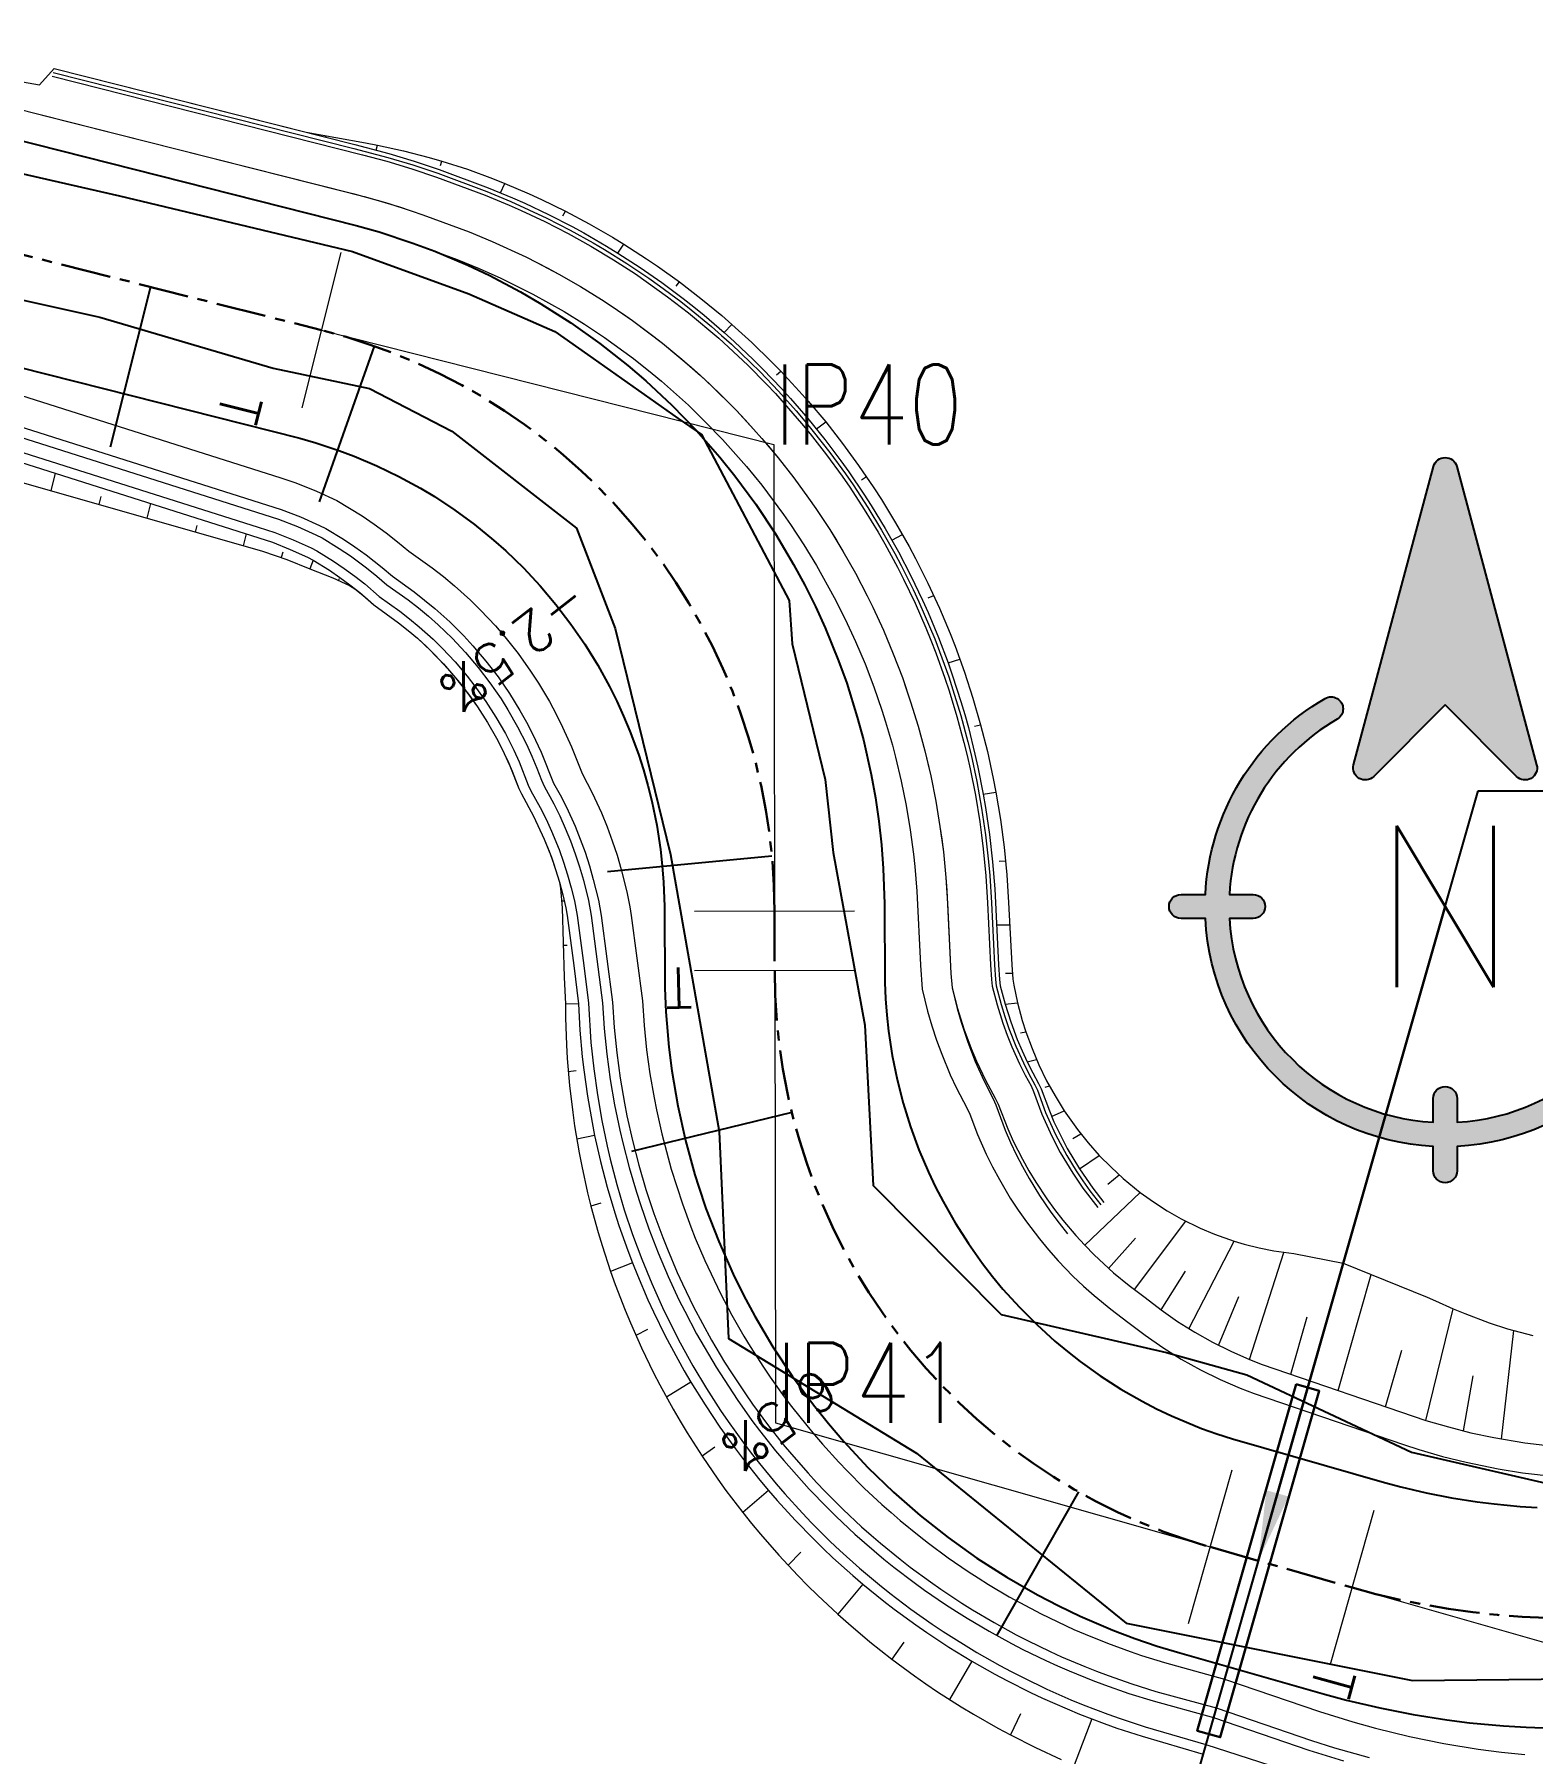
# Model space of a CAD drawing. Extents: x 337736 to 342003, y 3067251 to 3069533.
# Drawn here: x 339100.49 to 339137.93, y 3068322.93 to 3068365.88 of the extents above; entities that cross this region are included whole.
import ezdxf
from ezdxf.enums import TextEntityAlignment as Align

# ---------------------------------------------------------------- set-up
doc = ezdxf.new("R2010")
doc.units = 0
doc.header["$MEASUREMENT"] = 0
doc.linetypes.add('Center', pattern=[2, 1.25, -0.25, 0.25, -0.25])
for name, color, linetype, lineweight in [('BEC', 3, 'Continuous', 13), ('BES', 3, 'Continuous', 13), ('CFHatchLines', 4, 'Continuous', 0), ('Chainage', 7, 'Continuous', 25), ('Drain', 3, 'Continuous', 9), ('IP_Line', 150, 'Continuous', 9), ('LeftRoadExtreme', 7, 'Continuous', 13), ('PC_Callout', 6, 'Continuous', 30), ('PipeCulvert', 6, 'Continuous', 30), ('RC', 9, 'Center', 30), ('Retaining Wall', 140, 'Continuous', 9), ('RightRoadExtreme', 7, 'Continuous', 13), ('Road Width', 6, 'Continuous', 25), ('Shoulder', 30, 'Continuous', 15)]:
    doc.layers.add(name, color=color, linetype=linetype, lineweight=lineweight)
for name, color, linetype in [('IPName', 7, 'Continuous'), ('Match Chainage', 7, 'Continuous'), ('North', 7, 'Continuous'), ('RoadEdge', 51, 'Continuous'), ('Super-Elevation', 1, 'Continuous')]:
    doc.layers.add(name, color=color, linetype=linetype)
doc.styles.get("Standard").update_dxf_attribs({"font": 'simplex.shx'})
doc.dimstyles.new('Dimension_PC_Callout', dxfattribs={"dimtxt": 1.75, "dimasz": 1.75, "dimexe": 0.18, "dimexo": 0.0625, "dimgap": 0.875, "dimtad": 0, "dimdec": 4, "dimzin": 0, "dimdsep": 46, "dimtxsty": 'Standard', "dimcen": 0.09, "dimadec": 0, "dimazin": 0, "dimtfac": 1, "dimtdec": 4, "dimtofl": 0, "dimtmove": 0, "dimatfit": 3, "dimfxl": 1, "dimtolj": 1, "dimtzin": 0, "dimarcsym": 0})

# ---------------------------------------------------------------- blocks, each defined once
blk = doc.blocks.new('North')
at = {"layer": 'North'}
h = blk.add_hatch(color=0, dxfattribs=at)
h.dxf.hatch_style = 1
edge = h.paths.add_edge_path()
edge.add_line((0, 8.389), (-2.976, 5.413))
edge.add_arc((-3.329, 5.767), 0.5, 165, 315, ccw=False)
edge.add_line((-3.812, 5.896), (-0.483, 18.322))
edge.add_arc((0, 18.192), 0.5, 15, 165, ccw=False)
edge.add_line((0.483, 18.322), (3.812, 5.896))
edge.add_arc((3.329, 5.767), 0.5, -135, 15, ccw=False)
edge.add_line((2.976, 5.413), (0, 8.389))
edge = h.paths.add_edge_path()
edge.add_line((0.5, -8), (0.5, -8.986))
edge.add_arc((0, 0), 9, 273.18474, 356.81526)
edge.add_line((8.986, -0.5), (8, -0.5))
edge.add_arc((8, 0), 0.5, 90, 270, ccw=False)
edge.add_line((8, 0.5), (8.986, 0.5))
edge.add_arc((0, 0), 9, 3.18474, 60)
edge.add_arc((4.75, 8.227), 0.5, 60, 240, ccw=False)
edge.add_arc((0, 0), 10, 2.86598, 60, ccw=False)
edge.add_line((9.987, 0.5), (11, 0.5))
edge.add_arc((11, 0), 0.5, -90, 90, ccw=False)
edge.add_line((11, -0.5), (9.987, -0.5))
edge.add_arc((0, 0), 10, 272.86598, 357.13402, ccw=False)
edge.add_line((0.5, -9.987), (0.5, -11))
edge.add_arc((0, -11), 0.5, -180, 0, ccw=False)
edge.add_line((-0.5, -11), (-0.5, -9.987))
edge.add_arc((0, 0), 10, 182.86598, 267.13402, ccw=False)
edge.add_line((-9.987, -0.5), (-11, -0.5))
edge.add_arc((-11, 0), 0.5, 90, 270, ccw=False)
edge.add_line((-11, 0.5), (-9.987, 0.5))
edge.add_arc((0, 0), 10, 120, 177.13402, ccw=False)
edge.add_arc((-4.75, 8.227), 0.5, -60, 120, ccw=False)
edge.add_arc((0, 0), 9, 120, 176.81526)
edge.add_line((-8.986, 0.5), (-8, 0.5))
edge.add_arc((-8, 0), 0.5, -90, 90, ccw=False)
edge.add_line((-8, -0.5), (-8.986, -0.5))
edge.add_arc((0, 0), 9, 183.18474, 266.81526)
edge.add_line((-0.5, -8.986), (-0.5, -8))
edge.add_arc((0, -8), 0.5, 0, 180, ccw=False)
at = {"layer": 'North', "color": 0}
for points in [[(0, 8.389), (-2.976, 5.413, -0.767327), (-3.812, 5.896), (-0.483, 18.322, -0.767327), (0.483, 18.322), (3.812, 5.896, -0.767327), (2.976, 5.413)], [(0.5, -8), (0.5, -8.986, 0.382015), (8.986, -0.5), (8, -0.5, -1), (8, 0.5), (8.986, 0.5, 0.25311), (4.5, 7.794, -1), (5, 8.66, -0.25459), (9.987, 0.5), (11, 0.5, -1), (11, -0.5), (9.987, -0.5, -0.385206), (0.5, -9.987), (0.5, -11, -1), (-0.5, -11), (-0.5, -9.987, -0.385206), (-9.987, -0.5), (-11, -0.5, -1), (-11, 0.5), (-9.987, 0.5, -0.25459), (-5, 8.66, -1), (-4.5, 7.794, 0.25311), (-8.986, 0.5), (-8, 0.5, -1), (-8, -0.5), (-8.986, -0.5, 0.382015), (-0.5, -8.986), (-0.5, -8, -1)]]:
    blk.add_lwpolyline(points, format="xyb", close=True, dxfattribs=at)
blk.add_text('N', height=6.721, dxfattribs=at).set_placement((0, 0), align=Align.MIDDLE_CENTER)

msp = doc.modelspace()

# ---------------------------------------------------------------- linework, layer by layer
at = {"layer": 'BEC'}
for points in [[(339108.147, 3068360.428), (339107.167, 3068356.55)], [(339120.983, 3068343.975), (339116.983, 3068343.968)], [(339120.986, 3068342.491), (339116.986, 3068342.484)], [(339130.414, 3068330.013), (339129.316, 3068326.167)], [(339133.963, 3068328.999), (339132.865, 3068325.153)]]:
    msp.add_lwpolyline(points, dxfattribs=at)
at = {"layer": 'BES'}
for points in [[(339108.147, 3068360.428), (339107.167, 3068356.55)], [(339120.983, 3068343.975), (339116.983, 3068343.968)], [(339120.986, 3068342.491), (339116.986, 3068342.484)], [(339130.414, 3068330.013), (339129.316, 3068326.167)], [(339133.963, 3068328.999), (339132.865, 3068325.153)]]:
    msp.add_lwpolyline(points, dxfattribs=at)
at = {"layer": 'CFHatchLines'}
for p, q in [((339101.706, 3068364.84), (339101.706, 3068364.84)), ((339102.918, 3068364.534), (339102.918, 3068364.534)), ((339104.13, 3068364.228), (339104.13, 3068364.228)), ((339105.342, 3068363.922), (339105.342, 3068363.922)), ((339106.554, 3068363.615), (339106.554, 3068363.615)), ((339107.77, 3068363.328), (339107.775, 3068363.346)), ((339109.031, 3068362.988), (339109.063, 3068363.113)), ((339110.635, 3068362.605), (339110.672, 3068362.708)), ((339112.134, 3068361.919), (339112.241, 3068362.154)), ((339113.694, 3068361.344), (339113.758, 3068361.459)), ((339115.067, 3068360.414), (339115.217, 3068360.637)), ((339116.521, 3068359.586), (339116.607, 3068359.693)), ((339117.726, 3068358.431), (339117.917, 3068358.633)), ((339119.033, 3068357.37), (339119.139, 3068357.464)), ((339120.031, 3068356.02), (339120.262, 3068356.194)), ((339101.004, 3068354.914), (339100.893, 3068354.475)), ((339121.154, 3068354.751), (339121.278, 3068354.83)), ((339102.146, 3068354.334), (339102.095, 3068354.132)), ((339103.391, 3068354.158), (339103.298, 3068353.788)), ((339104.542, 3068353.612), (339104.5, 3068353.445)), ((339105.779, 3068353.401), (339105.703, 3068353.101)), ((339121.914, 3068353.244), (339122.18, 3068353.382)), ((339106.692, 3068352.942), (339106.652, 3068352.811)), ((339107.454, 3068352.744), (339107.367, 3068352.523)), ((339108.101, 3068352.277), (339108.084, 3068352.241)), ((339108.736, 3068351.832), (339108.736, 3068351.832)), ((339122.82, 3068351.8), (339122.961, 3068351.859)), ((339109.343, 3068351.362), (339109.343, 3068351.362)), ((339109.941, 3068350.89), (339109.941, 3068350.89)), ((339110.499, 3068350.37), (339110.499, 3068350.37)), ((339123.319, 3068350.176), (339123.613, 3068350.271)), ((339111.011, 3068349.806), (339111.011, 3068349.806)), ((339111.474, 3068349.201), (339111.474, 3068349.201)), ((339123.98, 3068348.593), (339124.133, 3068348.629)), ((339111.886, 3068348.559), (339111.886, 3068348.559)), ((339112.242, 3068347.885), (339112.242, 3068347.885)), ((339112.541, 3068347.184), (339112.541, 3068347.184)), ((339124.199, 3068346.899), (339124.516, 3068346.945)), ((339112.888, 3068346.491), (339112.888, 3068346.491)), ((339113.229, 3068345.772), (339113.229, 3068345.772)), ((339124.595, 3068345.219), (339124.757, 3068345.229)), ((339113.511, 3068345.015), (339113.511, 3068345.015)), ((339113.73, 3068344.223), (339113.665, 3068344.221)), ((339124.53, 3068343.631), (339124.86, 3068343.631)), ((339113.802, 3068343.113), (339113.704, 3068343.113)), ((339124.758, 3068342.425), (339124.926, 3068342.427)), ((339114.081, 3068341.661), (339113.756, 3068341.647)), ((339124.742, 3068341.653), (339125.055, 3068341.682)), ((339125.128, 3068340.936), (339125.265, 3068340.961)), ((339125.298, 3068340.207), (339125.531, 3068340.269)), ((339114.021, 3068339.982), (339113.828, 3068339.958)), ((339125.748, 3068339.573), (339125.851, 3068339.61)), ((339125.907, 3068338.846), (339126.222, 3068338.989)), ((339114.486, 3068338.369), (339114.041, 3068338.274)), ((339126.433, 3068338.294), (339126.639, 3068338.409)), ((339126.601, 3068337.539), (339127.098, 3068337.873)), ((339127.312, 3068337.158), (339127.594, 3068337.385)), ((339114.644, 3068336.683), (339114.394, 3068336.608)), ((339126.733, 3068335.628), (339128.123, 3068336.947)), ((339127.976, 3068334.52), (339129.261, 3068336.229)), ((339127.332, 3068335.048), (339128.006, 3068335.805)), ((339129.338, 3068333.542), (339130.471, 3068335.728)), ((339130.851, 3068332.773), (339131.713, 3068335.45)), ((339115.432, 3068335.187), (339114.887, 3068334.971)), ((339128.642, 3068334.015), (339129.251, 3068334.983)), ((339133.066, 3068332), (339133.894, 3068334.898)), ((339130.076, 3068333.127), (339130.583, 3068334.344)), ((339135.262, 3068331.252), (339135.938, 3068334.042)), ((339131.882, 3068332.406), (339132.292, 3068333.842)), ((339115.809, 3068333.521), (339115.517, 3068333.376)), ((339137.153, 3068330.787), (339137.459, 3068333.497)), ((339134.25, 3068331.595), (339134.655, 3068333.01)), ((339136.198, 3068330.991), (339136.442, 3068332.369)), ((339116.894, 3068332.204), (339116.281, 3068331.834)), ((339117.49, 3068330.584), (339117.173, 3068330.355)), ((339118.832, 3068329.503), (339118.189, 3068328.951)), ((339119.643, 3068327.958), (339119.323, 3068327.633)), ((339121.192, 3068327.16), (339120.566, 3068326.409)), ((339122.211, 3068325.716), (339121.912, 3068325.289)), ((339123.91, 3068325.239), (339123.352, 3068324.282)), ((339125.128, 3068323.925), (339124.876, 3068323.396)), ((339126.911, 3068323.796), (339126.473, 3068322.637))]:
    msp.add_line(p, q, dxfattribs=at)
at = {"layer": 'Chainage'}
msp.add_line((339131.071, 3068327.746), (339128.049, 3068317.169), dxfattribs=at)
at = {"layer": 'Drain'}
for points in [[(339091.883, 3068358.696), (339106.651, 3068354.01), (339107.137, 3068353.822), (339107.611, 3068353.61), (339107.766, 3068353.534), (339108.209, 3068353.265), (339108.496, 3068353.074), (339108.774, 3068352.875), (339109.175, 3068352.56), (339109.432, 3068352.34), (339109.975, 3068351.952), (339110.495, 3068351.536), (339110.866, 3068351.201), (339111.22, 3068350.848), (339111.446, 3068350.603), (339111.769, 3068350.221), (339112.073, 3068349.824), (339112.357, 3068349.413), (339112.62, 3068348.987), (339112.783, 3068348.697), (339112.936, 3068348.401), (339113.148, 3068347.948), (339113.461, 3068347.175), (339113.626, 3068346.877), (339113.782, 3068346.57), (339113.996, 3068346.098), (339114.127, 3068345.775), (339114.247, 3068345.445), (339114.356, 3068345.109), (339114.454, 3068344.768), (339114.58, 3068344.247), (339114.65, 3068343.864), (339114.931, 3068341.698), (339114.975, 3068341.064), (339115.04, 3068340.431), (339115.126, 3068339.802), (339115.233, 3068339.176), (339115.294, 3068338.865), (339115.432, 3068338.245), (339115.591, 3068337.631), (339115.77, 3068337.022), (339115.867, 3068336.72), (339115.969, 3068336.42), (339116.188, 3068335.825), (339116.304, 3068335.531), (339116.553, 3068334.948), (339116.684, 3068334.66), (339116.961, 3068334.09), (339117.411, 3068333.254), (339117.735, 3068332.71), (339117.903, 3068332.443), (339118.253, 3068331.916), (339118.434, 3068331.657), (339118.809, 3068331.148), (339119.201, 3068330.653), (339119.404, 3068330.41), (339119.82, 3068329.935), (339120.034, 3068329.703), (339120.251, 3068329.474), (339120.698, 3068329.028), (339121.159, 3068328.597), (339121.395, 3068328.388), (339121.634, 3068328.182), (339122.122, 3068327.783), (339122.371, 3068327.59), (339122.879, 3068327.217), (339123.137, 3068327.036), (339123.662, 3068326.688), (339123.929, 3068326.521), (339124.471, 3068326.2), (339125.023, 3068325.898), (339125.302, 3068325.754), (339125.868, 3068325.479), (339126.155, 3068325.349), (339126.733, 3068325.103), (339127.026, 3068324.988), (339127.32, 3068324.877), (339127.913, 3068324.671), (339128.513, 3068324.484), (339130.021, 3068324.071), (339132.401, 3068323.257), (339132.973, 3068323.076), (339133.84, 3068322.832)], [(339091.733, 3068358.115), (339106.079, 3068353.568), (339106.497, 3068353.43), (339106.954, 3068353.25), (339107.4, 3068353.048), (339107.546, 3068352.976), (339107.962, 3068352.719), (339108.23, 3068352.536), (339108.49, 3068352.346), (339108.742, 3068352.148), (339109.105, 3068351.837), (339109.615, 3068351.472), (339109.863, 3068351.28), (339110.104, 3068351.08), (339110.453, 3068350.765), (339110.677, 3068350.546), (339110.998, 3068350.203), (339111.302, 3068349.845), (339111.495, 3068349.598), (339111.768, 3068349.215), (339112.021, 3068348.819), (339112.255, 3068348.412), (339112.468, 3068347.993), (339112.598, 3068347.708), (339112.829, 3068347.125), (339112.893, 3068346.982), (339113.128, 3068346.56), (339113.274, 3068346.269), (339113.41, 3068345.972), (339113.596, 3068345.514), (339113.708, 3068345.201), (339113.809, 3068344.883), (339113.9, 3068344.559), (339113.98, 3068344.23), (339114.05, 3068343.863), (339114.215, 3068342.614), (339114.331, 3068341.672), (339114.394, 3068340.69), (339114.463, 3068340.038), (339114.554, 3068339.389), (339114.667, 3068338.742), (339114.8, 3068338.1), (339114.876, 3068337.78), (339115.041, 3068337.146), (339115.132, 3068336.83), (339115.228, 3068336.516), (339115.436, 3068335.894), (339115.665, 3068335.278), (339115.914, 3068334.671), (339116.046, 3068334.37), (339116.183, 3068334.072), (339116.472, 3068333.482), (339116.624, 3068333.191), (339116.942, 3068332.616), (339117.279, 3068332.052), (339117.635, 3068331.5), (339117.82, 3068331.228), (339118.203, 3068330.694), (339118.401, 3068330.432), (339118.604, 3068330.173), (339119.022, 3068329.666), (339119.237, 3068329.417), (339119.68, 3068328.931), (339119.907, 3068328.694), (339120.374, 3068328.231), (339120.613, 3068328.005), (339121.102, 3068327.565), (339121.606, 3068327.142), (339121.863, 3068326.937), (339122.387, 3068326.54), (339122.925, 3068326.16), (339123.198, 3068325.977), (339124.036, 3068325.455), (339124.609, 3068325.131), (339124.899, 3068324.976), (339125.192, 3068324.826), (339125.786, 3068324.54), (339126.388, 3068324.275), (339126.693, 3068324.15), (339127.308, 3068323.914), (339127.619, 3068323.805), (339128.245, 3068323.6), (339129.76, 3068323.157), (339131.902, 3068322.465)], [(339091.821, 3068358.454), (339106.587, 3068353.769), (339107.061, 3068353.584), (339107.523, 3068353.376), (339107.674, 3068353.302), (339108.106, 3068353.037), (339108.385, 3068352.85), (339108.788, 3068352.553), (339109.046, 3068352.346), (339109.296, 3068352.13), (339109.825, 3068351.752), (339110.082, 3068351.553), (339110.332, 3068351.346), (339110.575, 3068351.13), (339110.926, 3068350.792), (339111.259, 3068350.436), (339111.575, 3068350.064), (339111.871, 3068349.677), (339112.148, 3068349.276), (339112.321, 3068349.001), (339112.563, 3068348.578), (339112.784, 3068348.143), (339112.919, 3068347.848), (339113.044, 3068347.548), (339113.159, 3068347.244), (339113.225, 3068347.095), (339113.465, 3068346.656), (339113.613, 3068346.354), (339113.752, 3068346.045), (339113.881, 3068345.73), (339113.999, 3068345.409), (339114.107, 3068345.082), (339114.205, 3068344.749), (339114.33, 3068344.24), (339114.4, 3068343.864), (339114.681, 3068341.687), (339114.725, 3068341.045), (339114.791, 3068340.404), (339114.878, 3068339.767), (339114.987, 3068339.132), (339115.116, 3068338.502), (339115.188, 3068338.189), (339115.349, 3068337.567), (339115.53, 3068336.95), (339115.629, 3068336.644), (339115.84, 3068336.038), (339115.954, 3068335.737), (339116.072, 3068335.439), (339116.323, 3068334.848), (339116.594, 3068334.267), (339116.737, 3068333.979), (339117.036, 3068333.412), (339117.52, 3068332.581), (339118.045, 3068331.776), (339118.417, 3068331.254), (339118.609, 3068330.998), (339119.006, 3068330.496), (339119.211, 3068330.25), (339119.849, 3068329.534), (339120.294, 3068329.074), (339120.522, 3068328.85), (339120.989, 3068328.413), (339121.228, 3068328.201), (339121.716, 3068327.789), (339121.965, 3068327.589), (339122.473, 3068327.201), (339122.732, 3068327.014), (339123.258, 3068326.653), (339123.526, 3068326.479), (339123.796, 3068326.31), (339124.345, 3068325.984), (339124.904, 3068325.678), (339125.187, 3068325.532), (339125.761, 3068325.253), (339126.051, 3068325.122), (339126.343, 3068324.995), (339126.933, 3068324.756), (339127.232, 3068324.643), (339127.833, 3068324.434), (339128.441, 3068324.245), (339129.952, 3068323.83), (339132.333, 3068323.016), (339133.202, 3068322.748)], [(339091.918, 3068357.794), (339106.433, 3068353.189), (339106.878, 3068353.012), (339107.312, 3068352.814), (339107.454, 3068352.744), (339107.858, 3068352.491), (339108.119, 3068352.312), (339108.372, 3068352.126), (339108.617, 3068351.932), (339108.969, 3068351.627), (339109.587, 3068351.18), (339109.825, 3068350.989), (339110.056, 3068350.79), (339110.281, 3068350.584), (339110.605, 3068350.261), (339110.812, 3068350.037), (339111.107, 3068349.688), (339111.386, 3068349.325), (339111.561, 3068349.075), (339111.808, 3068348.69), (339112.035, 3068348.293), (339112.307, 3068347.747), (339112.429, 3068347.467), (339112.594, 3068347.041), (339112.657, 3068346.901), (339112.961, 3068346.351), (339113.229, 3068345.772), (339113.349, 3068345.474), (339113.46, 3068345.169), (339113.607, 3068344.702), (339113.692, 3068344.384), (339113.766, 3068344.06), (339113.8, 3068343.863), (339113.965, 3068342.613), (339114.081, 3068341.661), (339114.118, 3068340.998), (339114.177, 3068340.337), (339114.215, 3068340.007), (339114.307, 3068339.349), (339114.421, 3068338.694), (339114.486, 3068338.369), (339114.633, 3068337.72), (339114.801, 3068337.077), (339114.99, 3068336.44), (339115.093, 3068336.124), (339115.314, 3068335.497), (339115.432, 3068335.187), (339115.556, 3068334.878), (339115.818, 3068334.267), (339115.957, 3068333.965), (339116.25, 3068333.367), (339116.562, 3068332.78), (339116.726, 3068332.491), (339116.894, 3068332.204), (339117.245, 3068331.638), (339117.615, 3068331.085), (339118.003, 3068330.544), (339118.204, 3068330.279), (339118.618, 3068329.758), (339118.832, 3068329.503), (339119.05, 3068329.251), (339119.498, 3068328.759), (339119.963, 3068328.282), (339120.201, 3068328.05), (339120.443, 3068327.821), (339120.939, 3068327.376), (339121.192, 3068327.16), (339121.71, 3068326.74), (339121.973, 3068326.537), (339122.511, 3068326.143), (339122.785, 3068325.953), (339123.342, 3068325.587), (339123.91, 3068325.239), (339124.49, 3068324.911), (339124.784, 3068324.754), (339125.38, 3068324.455), (339125.682, 3068324.313), (339126.292, 3068324.044), (339126.601, 3068323.917), (339127.224, 3068323.679), (339127.538, 3068323.568), (339128.172, 3068323.361), (339129.691, 3068322.917)]]:
    msp.add_lwpolyline(points, dxfattribs=at)
at = {"layer": 'IP_Line'}
for points in [[(339107.657, 3068358.489), (339118.964, 3068355.633), (339118.983, 3068343.971)], [(339118.986, 3068342.488), (339119.005, 3068331.193), (339129.865, 3068328.09)], [(339133.414, 3068327.076), (339138.258, 3068325.692), (339143.18, 3068326.768)]]:
    msp.add_lwpolyline(points, dxfattribs=at)
at = {"layer": 'LeftRoadExtreme'}
msp.add_lwpolyline([(339093.487, 3068365.877), (339100.617, 3068364.614), (339100.979, 3068365.024), (339107.281, 3068363.434), (339108.762, 3068363.171), (339109.063, 3068363.113), (339109.71, 3068362.967), (339110.352, 3068362.8), (339110.672, 3068362.708), (339111.306, 3068362.509), (339111.931, 3068362.278), (339112.241, 3068362.154), (339112.854, 3068361.891), (339113.158, 3068361.752), (339113.758, 3068361.459), (339114.35, 3068361.145), (339114.931, 3068360.811), (339115.217, 3068360.637), (339115.782, 3068360.273), (339116.06, 3068360.085), (339116.607, 3068359.693), (339117.141, 3068359.283), (339117.662, 3068358.854), (339118.169, 3068358.408), (339118.417, 3068358.178), (339118.902, 3068357.707), (339119.139, 3068357.464), (339119.6, 3068356.968), (339119.825, 3068356.714), (339120.262, 3068356.194), (339120.682, 3068355.659), (339121.084, 3068355.11), (339121.468, 3068354.547), (339121.653, 3068354.26), (339122.009, 3068353.678), (339122.346, 3068353.083), (339122.507, 3068352.781), (339122.815, 3068352.169), (339123.102, 3068351.546), (339123.368, 3068350.913), (339123.493, 3068350.593), (339123.728, 3068349.947), (339123.942, 3068349.292), (339124.133, 3068348.629), (339124.303, 3068347.96), (339124.45, 3068347.285), (339124.516, 3068346.945), (339124.629, 3068346.262), (339124.72, 3068345.574), (339124.788, 3068344.884), (339124.833, 3068344.19), (339124.912, 3068342.632), (339124.941, 3068342.277), (339124.959, 3068342.127), (339125.055, 3068341.682), (339125.174, 3068341.246), (339125.265, 3068340.961), (339125.418, 3068340.542), (339125.591, 3068340.134), (339125.783, 3068339.739), (339125.994, 3068339.357), (339126.222, 3068338.989), (339126.383, 3068338.752), (339126.552, 3068338.521), (339126.817, 3068338.189), (339127.098, 3068337.873), (339127.391, 3068337.575), (339127.697, 3068337.294), (339128.123, 3068336.947), (339128.454, 3068336.709), (339128.795, 3068336.49), (339129.143, 3068336.291), (339129.618, 3068336.055), (339129.981, 3068335.902), (339130.471, 3068335.728), (339130.718, 3068335.655), (339131.09, 3068335.561), (339131.463, 3068335.488), (339131.963, 3068335.42), (339133.196, 3068335.183), (339135.292, 3068334.329), (339135.502, 3068334.241), (339135.938, 3068334.042), (339136.234, 3068333.919), (339136.838, 3068333.693), (339137.303, 3068333.543), (339137.934, 3068333.37)], dxfattribs=at)
at = {"layer": 'Match Chainage'}
msp.add_line((339135.741, 3068344.091), (339124.972, 3068306.4), dxfattribs=at)
at = {"layer": 'PipeCulvert'}
msp.add_lwpolyline([(339132.018, 3068332.155), (339132.595, 3068331.99), (339130.123, 3068323.336), (339129.546, 3068323.501), (339132.018, 3068332.155)], dxfattribs=at)
at = {"layer": 'RC', "linetype": 'Center'}
msp.add_lwpolyline([(339093.41, 3068362.088), (339107.657, 3068358.489), (339107.657, 3068358.489, -0.342997), (339118.983, 3068343.971), (339118.983, 3068343.971), (339118.986, 3068342.488), (339118.986, 3068342.488, 0.334392), (339129.865, 3068328.09), (339129.865, 3068328.09), (339133.414, 3068327.076), (339133.414, 3068327.076, 0.124014), (339143.18, 3068326.768), (339143.18, 3068326.768), (339148.619, 3068327.957), (339148.619, 3068327.957, -0.199805), (339159.962, 3068325.902), (339159.962, 3068325.902), (339160.662, 3068325.451), (339160.662, 3068325.451, 0.596997), (339183.801, 3068338.177)], format="xyb", dxfattribs=at)
at = {"layer": 'Retaining Wall'}
for points in [[(339100.954, 3068364.927), (339108.468, 3068363.029), (339109.32, 3068362.805), (339109.946, 3068362.617), (339110.564, 3068362.408), (339111.789, 3068361.95), (339112.395, 3068361.701), (339113.288, 3068361.289), (339113.872, 3068360.989), (339114.447, 3068360.67), (339114.731, 3068360.503), (339115.29, 3068360.154), (339115.838, 3068359.787), (339116.107, 3068359.597), (339116.637, 3068359.202), (339116.897, 3068358.997), (339117.407, 3068358.576), (339117.657, 3068358.358), (339117.903, 3068358.137), (339118.385, 3068357.681), (339118.621, 3068357.447), (339119.08, 3068356.967), (339119.524, 3068356.471), (339119.739, 3068356.217), (339119.951, 3068355.96), (339120.361, 3068355.435), (339120.755, 3068354.895), (339120.945, 3068354.62), (339121.311, 3068354.061), (339121.659, 3068353.489), (339121.988, 3068352.905), (339122.145, 3068352.608), (339122.445, 3068352.007), (339122.587, 3068351.703), (339122.725, 3068351.396), (339122.985, 3068350.775), (339123.224, 3068350.145), (339123.335, 3068349.827), (339123.442, 3068349.507), (339123.639, 3068348.861), (339123.814, 3068348.208), (339123.894, 3068347.879), (339124.037, 3068347.217), (339124.1, 3068346.884), (339124.158, 3068346.55), (339124.257, 3068345.879), (339124.333, 3068345.203), (339124.363, 3068344.864), (339124.405, 3068344.185), (339124.478, 3068342.631), (339124.505, 3068342.265), (339124.522, 3068342.108), (339124.642, 3068341.644), (339124.735, 3068341.34), (339124.837, 3068341.042), (339125.009, 3068340.605), (339125.201, 3068340.181), (339125.34, 3068339.907), (339125.488, 3068339.639), (339125.55, 3068339.503), (339125.758, 3068338.943), (339126.003, 3068338.397), (339126.284, 3068337.867), (339126.518, 3068337.483), (339126.685, 3068337.233), (339126.86, 3068336.989), (339127.138, 3068336.634)], [(339100.979, 3068365.024), (339108.493, 3068363.126), (339109.347, 3068362.902), (339109.976, 3068362.712), (339110.598, 3068362.502), (339111.829, 3068362.042), (339112.437, 3068361.791), (339112.739, 3068361.658), (339113.335, 3068361.377), (339113.923, 3068361.076), (339114.213, 3068360.918), (339114.785, 3068360.587), (339115.067, 3068360.414), (339115.624, 3068360.054), (339116.168, 3068359.676), (339116.701, 3068359.279), (339116.962, 3068359.073), (339117.22, 3068358.864), (339117.726, 3068358.431), (339117.973, 3068358.208), (339118.458, 3068357.75), (339118.694, 3068357.515), (339119.156, 3068357.032), (339119.381, 3068356.785), (339119.818, 3068356.279), (339120.239, 3068355.758), (339120.643, 3068355.223), (339120.838, 3068354.95), (339121.216, 3068354.394), (339121.397, 3068354.111), (339121.747, 3068353.536), (339121.914, 3068353.244), (339122.077, 3068352.949), (339122.388, 3068352.351), (339122.68, 3068351.742), (339122.818, 3068351.433), (339123.079, 3068350.809), (339123.319, 3068350.176), (339123.431, 3068349.856), (339123.64, 3068349.211), (339123.736, 3068348.885), (339123.827, 3068348.558), (339123.992, 3068347.899), (339124.067, 3068347.567), (339124.199, 3068346.899), (339124.257, 3068346.563), (339124.356, 3068345.888), (339124.433, 3068345.209), (339124.487, 3068344.528), (339124.578, 3068342.631), (339124.605, 3068342.268), (339124.622, 3068342.112), (339124.742, 3068341.653), (339124.884, 3068341.205), (339125.047, 3068340.768), (339125.168, 3068340.485), (339125.298, 3068340.207), (339125.436, 3068339.936), (339125.582, 3068339.671), (339125.645, 3068339.536), (339125.85, 3068338.982), (339125.966, 3068338.71), (339126.092, 3068338.442), (339126.297, 3068338.048), (339126.601, 3068337.539), (339126.939, 3068337.05), (339127.214, 3068336.699)], [(339100.979, 3068365.024), (339108.493, 3068363.126), (339109.347, 3068362.902), (339109.976, 3068362.712), (339110.598, 3068362.502), (339111.829, 3068362.042), (339112.437, 3068361.791), (339112.739, 3068361.658), (339113.335, 3068361.377), (339113.923, 3068361.076), (339114.213, 3068360.918), (339114.785, 3068360.587), (339115.067, 3068360.414), (339115.624, 3068360.054), (339116.168, 3068359.676), (339116.701, 3068359.279), (339116.962, 3068359.073), (339117.22, 3068358.864), (339117.726, 3068358.431), (339117.973, 3068358.208), (339118.458, 3068357.75), (339118.694, 3068357.515), (339119.156, 3068357.032), (339119.381, 3068356.785), (339119.818, 3068356.279), (339120.239, 3068355.758), (339120.643, 3068355.223), (339120.838, 3068354.95), (339121.216, 3068354.394), (339121.397, 3068354.111), (339121.747, 3068353.536), (339121.914, 3068353.244), (339122.077, 3068352.949), (339122.388, 3068352.351), (339122.68, 3068351.742), (339122.818, 3068351.433), (339123.079, 3068350.809), (339123.319, 3068350.176), (339123.431, 3068349.856), (339123.64, 3068349.211), (339123.736, 3068348.885), (339123.827, 3068348.558), (339123.992, 3068347.899), (339124.067, 3068347.567), (339124.199, 3068346.899), (339124.257, 3068346.563), (339124.356, 3068345.888), (339124.433, 3068345.209), (339124.487, 3068344.528), (339124.578, 3068342.631), (339124.605, 3068342.268), (339124.622, 3068342.112), (339124.742, 3068341.653), (339124.884, 3068341.205), (339125.047, 3068340.768), (339125.168, 3068340.485), (339125.298, 3068340.207), (339125.436, 3068339.936), (339125.582, 3068339.671), (339125.645, 3068339.536), (339125.85, 3068338.982), (339125.966, 3068338.71), (339126.092, 3068338.442), (339126.297, 3068338.048), (339126.601, 3068337.539), (339126.939, 3068337.05), (339127.214, 3068336.699)], [(339100.93, 3068364.83), (339108.686, 3068362.871), (339109.293, 3068362.709), (339109.915, 3068362.522), (339110.531, 3068362.314), (339111.749, 3068361.858), (339112.352, 3068361.61), (339112.65, 3068361.479), (339113.241, 3068361.201), (339113.822, 3068360.903), (339114.109, 3068360.746), (339114.394, 3068360.585), (339114.956, 3068360.248), (339115.507, 3068359.892), (339115.778, 3068359.707), (339116.311, 3068359.323), (339116.832, 3068358.922), (339117.588, 3068358.286), (339118.075, 3068357.841), (339118.313, 3068357.612), (339118.778, 3068357.142), (339119.004, 3068356.902), (339119.227, 3068356.657), (339119.66, 3068356.156), (339119.871, 3068355.9), (339120.28, 3068355.377), (339120.671, 3068354.84), (339120.86, 3068354.567), (339121.225, 3068354.01), (339121.571, 3068353.441), (339121.737, 3068353.152), (339122.055, 3068352.565), (339122.206, 3068352.268), (339122.495, 3068351.665), (339122.764, 3068351.052), (339122.89, 3068350.741), (339123.012, 3068350.429), (339123.24, 3068349.798), (339123.346, 3068349.48), (339123.542, 3068348.837), (339123.717, 3068348.187), (339123.796, 3068347.86), (339123.87, 3068347.531), (339124.001, 3068346.87), (339124.111, 3068346.204), (339124.157, 3068345.869), (339124.198, 3068345.533), (339124.263, 3068344.86), (339124.305, 3068344.184), (339124.378, 3068342.631), (339124.405, 3068342.263), (339124.422, 3068342.104), (339124.542, 3068341.634), (339124.686, 3068341.176), (339124.794, 3068340.877), (339124.911, 3068340.584), (339125.104, 3068340.156), (339125.244, 3068339.878), (339125.393, 3068339.607), (339125.456, 3068339.469), (339125.666, 3068338.903), (339125.914, 3068338.351), (339126.124, 3068337.948), (339126.275, 3068337.685), (339126.435, 3068337.427), (339126.691, 3068337.051), (339127.062, 3068336.569)], [(339100.685, 3068363.86), (339108.441, 3068361.901), (339109.02, 3068361.747), (339109.611, 3068361.569), (339110.195, 3068361.372), (339111.351, 3068360.941), (339111.924, 3068360.707), (339112.768, 3068360.319), (339113.045, 3068360.181), (339113.593, 3068359.89), (339114.132, 3068359.58), (339114.66, 3068359.252), (339114.921, 3068359.082), (339115.433, 3068358.727), (339116.18, 3068358.163), (339116.9, 3068357.56), (339117.133, 3068357.352), (339117.589, 3068356.922), (339118.031, 3068356.477), (339118.247, 3068356.248), (339118.667, 3068355.781), (339118.871, 3068355.541), (339119.072, 3068355.299), (339119.461, 3068354.803), (339119.834, 3068354.294), (339120.014, 3068354.034), (339120.361, 3068353.506), (339120.528, 3068353.238), (339120.849, 3068352.692), (339121.003, 3068352.415), (339121.297, 3068351.852), (339121.437, 3068351.567), (339121.703, 3068350.99), (339121.949, 3068350.403), (339122.177, 3068349.808), (339122.283, 3068349.507), (339122.384, 3068349.205), (339122.572, 3068348.594), (339122.739, 3068347.977), (339122.815, 3068347.666), (339122.886, 3068347.354), (339123.012, 3068346.725), (339123.117, 3068346.092), (339123.161, 3068345.774), (339123.201, 3068345.455), (339123.264, 3068344.815), (339123.305, 3068344.172), (339123.39, 3068342.413), (339123.423, 3068342.061), (339123.547, 3068341.542), (339123.644, 3068341.202), (339123.809, 3068340.702), (339123.999, 3068340.216), (339124.211, 3068339.743), (339124.446, 3068339.287), (339124.514, 3068339.133), (339124.626, 3068338.817), (339124.749, 3068338.505), (339124.882, 3068338.196), (339125.025, 3068337.892), (339125.179, 3068337.593), (339125.342, 3068337.299), (339125.606, 3068336.869), (339125.891, 3068336.451), (339126.093, 3068336.181), (339126.303, 3068335.917)]]:
    msp.add_lwpolyline(points, dxfattribs=at)
at = {"layer": 'RightRoadExtreme'}
msp.add_lwpolyline([(339091.488, 3068357.164), (339106.184, 3068352.963), (339106.506, 3068352.862), (339106.797, 3068352.758), (339107.367, 3068352.523), (339107.942, 3068352.302), (339108.364, 3068352.111), (339108.495, 3068352.03), (339108.736, 3068351.832), (339108.969, 3068351.627), (339109.587, 3068351.18), (339109.825, 3068350.989), (339110.056, 3068350.79), (339110.391, 3068350.478), (339110.709, 3068350.15), (339111.011, 3068349.806), (339111.295, 3068349.447), (339111.561, 3068349.075), (339111.808, 3068348.69), (339112.035, 3068348.293), (339112.175, 3068348.022), (339112.369, 3068347.608), (339112.594, 3068347.041), (339112.657, 3068346.901), (339112.961, 3068346.351), (339113.229, 3068345.772), (339113.406, 3068345.322), (339113.511, 3068345.015), (339113.607, 3068344.702), (339113.637, 3068344.542), (339113.675, 3068344.059), (339113.726, 3068342.322), (339113.756, 3068341.647), (339113.759, 3068341.31), (339113.782, 3068340.634), (339113.802, 3068340.296), (339113.859, 3068339.62), (339113.939, 3068338.946), (339113.987, 3068338.61), (339114.1, 3068337.939), (339114.165, 3068337.605), (339114.312, 3068336.939), (339114.394, 3068336.608), (339114.575, 3068335.949), (339114.673, 3068335.622), (339114.887, 3068334.971), (339115.002, 3068334.649), (339115.249, 3068334.008), (339115.38, 3068333.691), (339115.659, 3068333.063), (339115.96, 3068332.443), (339116.118, 3068332.137), (339116.449, 3068331.532), (339116.622, 3068331.234), (339116.801, 3068330.938), (339117.173, 3068330.355), (339117.565, 3068329.784), (339117.768, 3068329.503), (339118.189, 3068328.951), (339118.407, 3068328.68), (339118.629, 3068328.413), (339119.087, 3068327.889), (339119.563, 3068327.38), (339119.807, 3068327.131), (339120.056, 3068326.886), (339120.566, 3068326.409), (339120.828, 3068326.176), (339121.362, 3068325.724), (339121.912, 3068325.289), (339122.478, 3068324.872), (339122.766, 3068324.671), (339123.057, 3068324.474), (339123.65, 3068324.095), (339123.952, 3068323.913), (339124.565, 3068323.563), (339124.876, 3068323.396), (339125.506, 3068323.077), (339126.148, 3068322.778)], dxfattribs=at)
at = {"layer": 'Road Width'}
for points in [[(339093.723, 3068364.846), (339108.531, 3068361.104), (339109.1, 3068360.942), (339109.943, 3068360.665), (339110.497, 3068360.458), (339111.314, 3068360.111), (339111.849, 3068359.858), (339112.634, 3068359.445), (339113.146, 3068359.148), (339113.894, 3068358.671), (339114.618, 3068358.157), (339115.315, 3068357.608), (339115.764, 3068357.223), (339116.413, 3068356.618), (339117.031, 3068355.98), (339117.616, 3068355.313), (339117.987, 3068354.853), (339118.515, 3068354.139), (339119.006, 3068353.4), (339119.46, 3068352.638), (339119.741, 3068352.117), (339120.004, 3068351.587), (339120.25, 3068351.049), (339120.585, 3068350.227), (339120.785, 3068349.67), (339121.05, 3068348.824), (339121.203, 3068348.252), (339121.397, 3068347.386), (339121.502, 3068346.804), (339121.587, 3068346.218), (339121.653, 3068345.63), (339121.7, 3068345.041), (339121.732, 3068344.154), (339121.74, 3068342.193), (339121.757, 3068341.785), (339121.788, 3068341.378), (339121.833, 3068340.972), (339121.925, 3068340.367), (339122.048, 3068339.767), (339122.2, 3068339.174), (339122.381, 3068338.589), (339122.592, 3068338.014), (339122.831, 3068337.45), (339123.006, 3068337.081), (339123.193, 3068336.718), (339123.496, 3068336.186), (339123.826, 3068335.669), (339124.18, 3068335.17), (339124.43, 3068334.847), (339124.691, 3068334.533), (339125.102, 3068334.079), (339125.534, 3068333.645), (339125.988, 3068333.234), (339126.302, 3068332.973), (339126.624, 3068332.722), (339127.122, 3068332.366), (339127.638, 3068332.036), (339128.17, 3068331.732), (339128.532, 3068331.544), (339128.901, 3068331.368), (339129.275, 3068331.205), (339129.655, 3068331.054), (339130.039, 3068330.916), (339130.428, 3068330.791), (339134.222, 3068329.705), (339134.638, 3068329.593), (339135.268, 3068329.445), (339135.902, 3068329.32), (339136.541, 3068329.22), (339136.969, 3068329.166), (339137.613, 3068329.105), (339138.043, 3068329.078)], [(339092.359, 3068359.518), (339107.122, 3068355.787), (339107.515, 3068355.676), (339108.097, 3068355.485), (339108.479, 3068355.341), (339109.043, 3068355.102), (339109.594, 3068354.836), (339110.131, 3068354.542), (339110.481, 3068354.331), (339110.992, 3068353.993), (339111.485, 3068353.63), (339111.96, 3068353.243), (339112.265, 3068352.972), (339112.706, 3068352.547), (339113.125, 3068352.1), (339113.521, 3068351.633), (339113.893, 3068351.147), (339114.241, 3068350.643), (339114.563, 3068350.122), (339114.858, 3068349.585), (339115.04, 3068349.22), (339115.21, 3068348.848), (339115.367, 3068348.471), (339115.579, 3068347.897), (339115.704, 3068347.508), (339115.816, 3068347.115), (339115.915, 3068346.719), (339116.039, 3068346.119), (339116.133, 3068345.514), (339116.178, 3068345.108), (339116.21, 3068344.701), (339116.232, 3068344.089), (339116.242, 3068342.05), (339116.267, 3068341.459), (339116.287, 3068341.164), (339116.342, 3068340.575), (339116.416, 3068339.988), (339116.564, 3068339.113), (339116.756, 3068338.246), (339116.991, 3068337.39), (339117.079, 3068337.108), (339117.268, 3068336.547), (339117.587, 3068335.719), (339117.947, 3068334.908), (339118.21, 3068334.378), (339118.49, 3068333.857), (339118.942, 3068333.093), (339119.431, 3068332.353), (339119.957, 3068331.638), (339120.327, 3068331.177), (339120.713, 3068330.728), (339121.318, 3068330.079), (339121.956, 3068329.462), (339122.623, 3068328.877), (339123.319, 3068328.326), (339124.041, 3068327.81), (339124.788, 3068327.332), (339125.558, 3068326.891), (339126.084, 3068326.619), (339126.618, 3068326.364), (339127.434, 3068326.016), (339127.988, 3068325.807), (339128.548, 3068325.616), (339129.113, 3068325.445), (339132.727, 3068324.412), (339133.276, 3068324.265), (339134.107, 3068324.069), (339134.944, 3068323.905), (339135.786, 3068323.772), (339136.351, 3068323.701), (339137.2, 3068323.621), (339137.768, 3068323.585), (339138.62, 3068323.558)]]:
    msp.add_lwpolyline(points, dxfattribs=at)
at = {"layer": 'RoadEdge'}
for points in [[(339098.008, 3068362.896, 1431.238), (339102.61, 3068361.844, 1430.615), (339108.439, 3068360.455, 1429.977), (339111.34, 3068359.399, 1429.649), (339113.49, 3068358.451, 1429.497), (339114.312, 3068357.876, 1429.459), (339116.573, 3068356.282, 1429.181), (339117.161, 3068355.88, 1429.209), (339119.35, 3068351.736, 1428.924), (339119.421, 3068350.655, 1428.873), (339120.244, 3068347.261, 1428.589), (339120.447, 3068345.436, 1428.582), (339121.24, 3068341.123, 1428.533), (339121.45, 3068337.121, 1428.47), (339124.643, 3068333.897, 1428.448), (339128.778, 3068332.951, 1428.441), (339130.787, 3068332.391, 1428.438), (339134.897, 3068330.462, 1428.571), (339139.554, 3068329.381, 1428.722)], [(339099.041, 3068359.495, 1431.419), (339102.118, 3068358.814, 1430.819), (339106.452, 3068357.538, 1430.364), (339108.862, 3068357.033, 1429.746), (339110.92, 3068355.966, 1429.518), (339114.03, 3068353.545, 1428.98), (339114.997, 3068351.039, 1428.543), (339116.383, 3068345.388, 1428.425), (339117.596, 3068338.472, 1428.241), (339117.832, 3068333.295, 1428.235), (339122.526, 3068330.434, 1428.633), (339127.769, 3068326.184, 1428.545), (339134.926, 3068324.755, 1428.498), (339140.55, 3068324.813, 1428.924), (339145.343, 3068325.152, 1429.031), (339150.454, 3068326.565, 1429.228), (339155.402, 3068326.728, 1429.352), (339159.82, 3068324.695, 1429.876), (339163.959, 3068322.884, 1430.22), (339170.24, 3068321.331, 1430.39)]]:
    msp.add_polyline3d(points, dxfattribs=at)
at = {"layer": 'Shoulder'}
for points in [[(339093.909, 3068365.572), (339108.723, 3068361.829), (339109.316, 3068361.661), (339109.904, 3068361.473), (339110.195, 3068361.372), (339111.351, 3068360.941), (339111.924, 3068360.707), (339112.768, 3068360.319), (339113.32, 3068360.038), (339113.593, 3068359.89), (339114.132, 3068359.58), (339114.66, 3068359.252), (339115.179, 3068358.906), (339115.433, 3068358.727), (339115.934, 3068358.355), (339116.18, 3068358.163), (339116.663, 3068357.765), (339117.133, 3068357.352), (339117.363, 3068357.139), (339118.031, 3068356.477), (339118.459, 3068356.016), (339118.667, 3068355.781), (339119.072, 3068355.299), (339119.461, 3068354.803), (339119.834, 3068354.294), (339120.014, 3068354.034), (339120.361, 3068353.506), (339120.691, 3068352.966), (339121.003, 3068352.415), (339121.297, 3068351.852), (339121.437, 3068351.567), (339121.703, 3068350.99), (339121.949, 3068350.403), (339122.177, 3068349.808), (339122.384, 3068349.205), (339122.572, 3068348.594), (339122.658, 3068348.286), (339122.739, 3068347.977), (339122.886, 3068347.354), (339123.012, 3068346.725), (339123.117, 3068346.092), (339123.201, 3068345.455), (339123.264, 3068344.815), (339123.287, 3068344.494), (339123.39, 3068342.413), (339123.423, 3068342.061), (339123.556, 3068341.543), (339123.715, 3068341.037), (339123.897, 3068340.544), (339124.032, 3068340.223), (339124.253, 3068339.755), (339124.496, 3068339.304), (339124.567, 3068339.152), (339124.812, 3068338.532), (339124.95, 3068338.229), (339125.175, 3068337.782), (339125.338, 3068337.491), (339125.51, 3068337.206), (339125.786, 3068336.789), (339125.981, 3068336.519), (339126.185, 3068336.255), (339126.508, 3068335.873), (339126.733, 3068335.628), (339126.967, 3068335.39), (339127.208, 3068335.16), (339127.457, 3068334.938), (339127.844, 3068334.621), (339128.246, 3068334.324), (339128.642, 3068334.015), (339129.054, 3068333.725), (339129.482, 3068333.454), (339129.925, 3068333.205), (339130.382, 3068332.978), (339130.851, 3068332.773), (339131.171, 3068332.649), (339135.262, 3068331.252), (339135.821, 3068331.088), (339136.387, 3068330.945), (339136.96, 3068330.823), (339137.733, 3068330.694), (339138.513, 3068330.603)], [(339093.96, 3068364.785), (339108.531, 3068361.104), (339109.383, 3068360.855), (339109.943, 3068360.665), (339111.053, 3068360.253), (339111.603, 3068360.029), (339112.145, 3068359.787), (339112.944, 3068359.389), (339113.723, 3068358.951), (339114.231, 3068358.637), (339114.729, 3068358.306), (339115.456, 3068357.778), (339115.926, 3068357.405), (339116.156, 3068357.213), (339116.608, 3068356.816), (339116.829, 3068356.612), (339117.261, 3068356.193), (339117.679, 3068355.759), (339118.28, 3068355.081), (339118.662, 3068354.612), (339119.206, 3068353.884), (339119.379, 3068353.635), (339119.713, 3068353.128), (339120.031, 3068352.61), (339120.475, 3068351.812), (339120.749, 3068351.267), (339121.006, 3068350.713), (339121.244, 3068350.15), (339121.463, 3068349.578), (339121.663, 3068348.999), (339121.756, 3068348.706), (339121.927, 3068348.117), (339122.006, 3068347.819), (339122.148, 3068347.221), (339122.27, 3068346.617), (339122.372, 3068346.009), (339122.453, 3068345.396), (339122.486, 3068345.089), (339122.537, 3068344.473), (339122.628, 3068342.628), (339122.674, 3068342.029), (339122.809, 3068341.473), (339122.915, 3068341.11), (339123.032, 3068340.752), (339123.161, 3068340.4), (339123.375, 3068339.885), (339123.532, 3068339.551), (339123.786, 3068339.064), (339123.861, 3068338.9), (339124.054, 3068338.398), (339124.272, 3068337.907), (339124.431, 3068337.586), (339124.601, 3068337.27), (339124.874, 3068336.808), (339125.07, 3068336.507), (339125.275, 3068336.214), (339125.6, 3068335.786), (339125.829, 3068335.51), (339126.067, 3068335.242), (339126.44, 3068334.856), (339126.7, 3068334.609), (339126.967, 3068334.37), (339127.383, 3068334.029), (339127.815, 3068333.71), (339128.242, 3068333.38), (339128.687, 3068333.071), (339129.148, 3068332.783), (339129.625, 3068332.518), (339130.117, 3068332.276), (339130.621, 3068332.059), (339130.965, 3068331.928), (339134.699, 3068330.649), (339135.085, 3068330.524), (339135.672, 3068330.353), (339136.266, 3068330.205), (339137.068, 3068330.042), (339137.676, 3068329.946), (339138.494, 3068329.853)], [(339092.071, 3068359.422), (339106.648, 3068354.801), (339107.018, 3068354.672), (339107.536, 3068354.464), (339108.041, 3068354.232), (339108.362, 3068354.045), (339108.675, 3068353.848), (339108.979, 3068353.642), (339109.275, 3068353.427), (339109.562, 3068353.202), (339109.84, 3068352.969), (339110.424, 3068352.553), (339110.707, 3068352.333), (339110.983, 3068352.105), (339111.382, 3068351.745), (339111.638, 3068351.494), (339112.006, 3068351.102), (339112.24, 3068350.83), (339112.573, 3068350.409), (339112.886, 3068349.972), (339113.082, 3068349.672), (339113.356, 3068349.21), (339113.527, 3068348.895), (339113.686, 3068348.574), (339113.905, 3068348.083), (339114.171, 3068347.417), (339114.426, 3068346.93), (339114.658, 3068346.427), (339114.799, 3068346.083), (339114.928, 3068345.731), (339115.046, 3068345.374), (339115.153, 3068345.011), (339115.29, 3068344.456), (339115.366, 3068344.079), (339115.4, 3068343.866), (339115.68, 3068341.73), (339115.722, 3068341.121), (339115.785, 3068340.513), (339115.868, 3068339.909), (339115.971, 3068339.308), (339116.03, 3068339.008), (339116.163, 3068338.413), (339116.399, 3068337.53), (339116.679, 3068336.66), (339116.89, 3068336.089), (339117.002, 3068335.806), (339117.241, 3068335.246), (339117.633, 3068334.423), (339117.917, 3068333.885), (339118.219, 3068333.358), (339118.377, 3068333.098), (339118.704, 3068332.586), (339118.875, 3068332.335), (339119.227, 3068331.84), (339119.41, 3068331.598), (339119.786, 3068331.122), (339119.981, 3068330.889), (339120.179, 3068330.659), (339120.586, 3068330.21), (339120.795, 3068329.99), (339121.224, 3068329.562), (339121.667, 3068329.149), (339121.894, 3068328.948), (339122.124, 3068328.75), (339122.593, 3068328.368), (339122.832, 3068328.182), (339123.319, 3068327.823), (339123.818, 3068327.481), (339124.072, 3068327.317), (339124.328, 3068327.156), (339124.849, 3068326.848), (339125.647, 3068326.419), (339126.466, 3068326.031), (339126.743, 3068325.911), (339127.303, 3068325.685), (339127.869, 3068325.477), (339128.155, 3068325.381), (339128.731, 3068325.202), (339130.227, 3068324.792), (339132.605, 3068323.978), (339133.437, 3068323.72), (339133.998, 3068323.565), (339134.847, 3068323.359), (339135.705, 3068323.185), (339136.57, 3068323.043), (339137.151, 3068322.966), (339137.733, 3068322.903)], [(339091.883, 3068358.696), (339106.651, 3068354.01), (339107.137, 3068353.822), (339107.611, 3068353.61), (339107.766, 3068353.534), (339108.209, 3068353.265), (339108.496, 3068353.074), (339108.774, 3068352.875), (339109.175, 3068352.56), (339109.432, 3068352.34), (339109.975, 3068351.952), (339110.495, 3068351.536), (339110.866, 3068351.201), (339111.22, 3068350.848), (339111.446, 3068350.603), (339111.769, 3068350.221), (339112.073, 3068349.824), (339112.357, 3068349.413), (339112.62, 3068348.987), (339112.783, 3068348.697), (339112.936, 3068348.401), (339113.148, 3068347.948), (339113.461, 3068347.175), (339113.626, 3068346.877), (339113.782, 3068346.57), (339113.996, 3068346.098), (339114.127, 3068345.775), (339114.247, 3068345.445), (339114.356, 3068345.109), (339114.454, 3068344.768), (339114.58, 3068344.247), (339114.65, 3068343.864), (339114.931, 3068341.698), (339114.975, 3068341.064), (339115.04, 3068340.431), (339115.126, 3068339.802), (339115.233, 3068339.176), (339115.294, 3068338.865), (339115.432, 3068338.245), (339115.591, 3068337.631), (339115.77, 3068337.022), (339115.867, 3068336.72), (339115.969, 3068336.42), (339116.188, 3068335.825), (339116.304, 3068335.531), (339116.553, 3068334.948), (339116.684, 3068334.66), (339116.961, 3068334.09), (339117.411, 3068333.254), (339117.735, 3068332.71), (339117.903, 3068332.443), (339118.253, 3068331.916), (339118.434, 3068331.657), (339118.809, 3068331.148), (339119.201, 3068330.653), (339119.404, 3068330.41), (339119.82, 3068329.935), (339120.034, 3068329.703), (339120.251, 3068329.474), (339120.698, 3068329.028), (339121.159, 3068328.597), (339121.395, 3068328.388), (339121.634, 3068328.182), (339122.122, 3068327.783), (339122.371, 3068327.59), (339122.879, 3068327.217), (339123.137, 3068327.036), (339123.662, 3068326.688), (339123.929, 3068326.521), (339124.471, 3068326.2), (339125.023, 3068325.898), (339125.302, 3068325.754), (339125.868, 3068325.479), (339126.155, 3068325.349), (339126.733, 3068325.103), (339127.026, 3068324.988), (339127.32, 3068324.877), (339127.913, 3068324.671), (339128.513, 3068324.484), (339130.021, 3068324.071), (339132.401, 3068323.257), (339132.973, 3068323.076), (339133.84, 3068322.832)]]:
    msp.add_lwpolyline(points, dxfattribs=at)
at = {"layer": 'Super-Elevation'}
for p, q in [((339103.391, 3068359.567), (339102.381, 3068355.567)), ((339108.973, 3068358.092), (339107.601, 3068354.202)), ((339118.918, 3068345.344), (339114.811, 3068344.96)), ((339119.416, 3068338.947), (339115.409, 3068337.966)), ((339126.576, 3068329.471), (339124.539, 3068325.884))]:
    msp.add_line(p, q, dxfattribs=at)

# ---------------------------------------------------------------- block references
at = {"xscale": 0.6, "yscale": 0.6, "zscale": 0.6}
msp.add_blockref('North', (339135.741, 3068344.091), dxfattribs=at)

# ---------------------------------------------------------------- texts
at = {"layer": 'IPName', "width": 0.8}
for s, p in [('IP40', (339118.964, 3068355.633)), ('IP41', (339119.005, 3068331.193))]:
    msp.add_text(s, height=2, dxfattribs=at).set_placement(p)
at = {"layer": 'Super-Elevation'}
for s, rotation, p in [('T', 255.8239, (339105.685, 3068356.86)), ('-2.5%', 217.9602, (339114.184, 3068351.904)), ('T', 181.4645, (339116.929, 3068342.077)), ('6.5%', 217.0756, (339120.373, 3068332.226)), ('T', 254.5099, (339133.016, 3068325.045))]:
    msp.add_text(s, height=1, rotation=rotation, dxfattribs=at).set_placement(p, align=Align.MIDDLE_LEFT)

# ---------------------------------------------------------------- leaders
at = {"layer": 'PC_Callout', "annotation_type": 0, "has_hookline": 1, "hookline_direction": 0, "text_width": 26}
msp.add_leader([(339131.071, 3068327.746), (339136.565, 3068346.976), (339141.565, 3068346.976)], dimstyle='Dimension_PC_Callout', dxfattribs=at)

doc.saveas('drawing.dxf')
